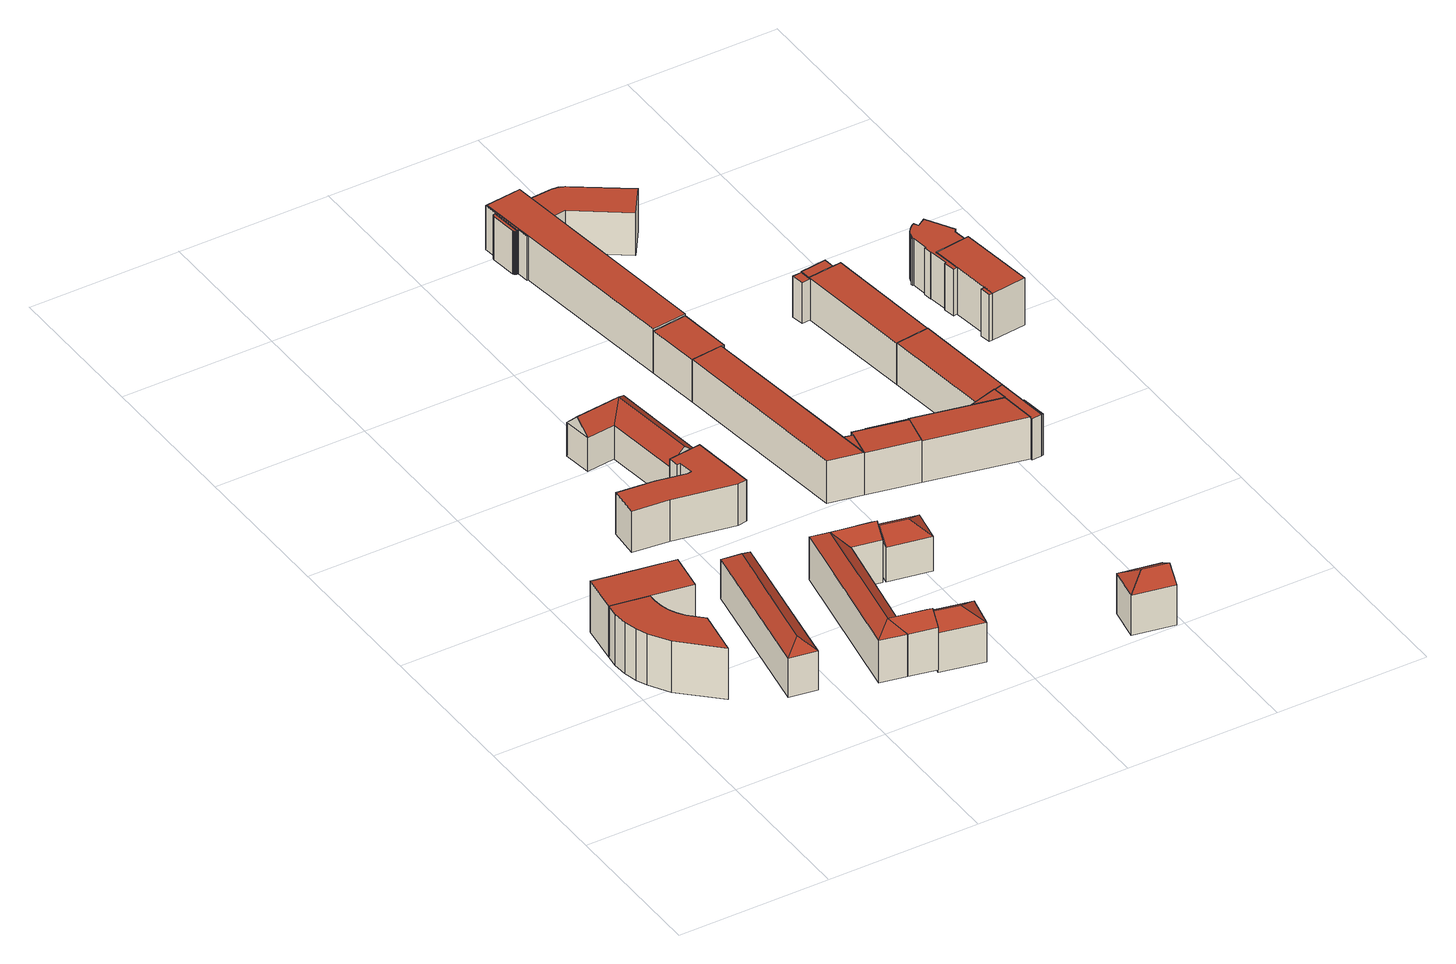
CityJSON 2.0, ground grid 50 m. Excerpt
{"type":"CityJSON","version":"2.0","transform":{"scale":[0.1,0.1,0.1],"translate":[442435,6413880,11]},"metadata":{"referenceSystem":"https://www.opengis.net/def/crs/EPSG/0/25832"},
"CityObjects":{
"building1":{"type":"Building","attributes":{"function":"31001_1010"},"children":["building1-1","building1-2"]},
"building1-1":{"type":"BuildingPart","attributes":{"roofType":"1000","measuredHeight":18.13,"storeysAboveGround":5},"parents":["building1"],"geometry":[{"type":"Solid","lod":"2","boundaries":[[[[0,1,2,3]],[[4,5,1,0]],[[6,7,5,4]],[[3,2,7,6]],[[4,0,3,6]],[[1,5,7,2]]]],"semantics":{"surfaces":[{"type":"WallSurface"},{"type":"RoofSurface","Flaechenneigung":"90","Flaechenrichtung":"0","Flaechengroesse":"342.621911506757"},{"type":"GroundSurface"}],"values":[[0,0,0,0,1,2]]}}]},
"building1-2":{"type":"BuildingPart","attributes":{"roofType":"1000","measuredHeight":18.13,"storeysAboveGround":5},"parents":["building1"],"geometry":[{"type":"Solid","lod":"2","boundaries":[[[[8,9,10,11]],[[0,1,9,8]],[[12,13,1,0]],[[14,15,13,12]],[[16,17,15,14]],[[18,19,17,16]],[[20,21,19,18]],[[22,23,21,20]],[[24,25,23,22]],[[26,27,25,24]],[[28,29,27,26]],[[30,31,29,28]],[[32,33,31,30]],[[11,10,33,32]],[[30,28,26,24,22,20,18,16,14,12,0,8,11,32]],[[9,1,13,15,17,19,21,23,25,27,29,31,33,10]]]],"semantics":{"surfaces":[{"type":"WallSurface"},{"type":"RoofSurface","Flaechenneigung":"90","Flaechenrichtung":"0","Flaechengroesse":"398.158548939904"},{"type":"GroundSurface"}],"values":[[0,0,0,0,0,0,0,0,0,0,0,0,0,0,1,2]]}}]},
"building2":{"type":"Building","attributes":{"function":"31001_1010","yearOfConstruction":1978,"roofType":"3200","measuredHeight":17.67,"storeysAboveGround":4},"geometry":[{"type":"Solid","lod":"2","boundaries":[[[[34,35,36,37]],[[38,39,35,34]],[[40,41,39,38]],[[37,36,41,40]],[[34,42,38]],[[40,43,37]],[[37,43,42,34]],[[38,42,43,40]],[[35,39,41,36]]]],"semantics":{"surfaces":[{"type":"WallSurface"},{"type":"RoofSurface","Flaechenneigung":"48.5194451038387","Flaechenrichtung":"9.53841220868412","Flaechengroesse":"26.8965063253189"},{"type":"RoofSurface","Flaechenneigung":"48.5193577349466","Flaechenrichtung":"189.53772628679","Flaechengroesse":"26.7743850897338"},{"type":"RoofSurface","Flaechenneigung":"49.5983318737129","Flaechenrichtung":"279.524217591668","Flaechengroesse":"277.934152164432"},{"type":"RoofSurface","Flaechenneigung":"49.5982676367008","Flaechenrichtung":"99.5499452831652","Flaechengroesse":"277.933822970897"},{"type":"GroundSurface"}],"values":[[0,0,0,0,1,2,3,4,5]]}}]},
"building3":{"type":"Building","attributes":{"function":"31001_1010","yearOfConstruction":1957,"roofType":"1000","measuredHeight":14.59,"storeysAboveGround":4},"geometry":[{"type":"Solid","lod":"2","boundaries":[[[[44,45,46,47]],[[48,49,45,44]],[[50,51,49,48]],[[52,53,51,50]],[[54,55,53,52]],[[56,57,55,54]],[[58,59,57,56]],[[60,61,59,58]],[[62,63,61,60]],[[64,65,63,62]],[[66,67,65,64]],[[47,46,67,66]],[[64,62,60,58,56,54,52,50,48,44,47,66]],[[45,49,51,53,55,57,59,61,63,65,67,46]]]],"semantics":{"surfaces":[{"type":"WallSurface"},{"type":"RoofSurface","Flaechenneigung":"90","Flaechenrichtung":"0","Flaechengroesse":"455.397285505518"},{"type":"GroundSurface"}],"values":[[0,0,0,0,0,0,0,0,0,0,0,0,1,2]]}}]},
"building4":{"type":"Building","attributes":{"function":"31001_1010"},"children":["building4-1","building4-2","building4-3"]},
"building4-1":{"type":"BuildingPart","attributes":{"roofType":"5000","measuredHeight":18.48,"storeysAboveGround":4},"parents":["building4"],"geometry":[{"type":"Solid","lod":"2","boundaries":[[[[68,69,70,71]],[[72,73,69,68]],[[74,75,73,72]],[[71,70,75,74]],[[68,76,72]],[[74,77,71]],[[71,77,76,68]],[[72,76,77,74]],[[69,73,75,70]]]],"semantics":{"surfaces":[{"type":"WallSurface"},{"type":"RoofSurface","Flaechenneigung":"-52.7968646247706","Flaechenrichtung":"280.465808503612","Flaechengroesse":"25.9845944669778"},{"type":"RoofSurface","Flaechenneigung":"52.2281209739278","Flaechenrichtung":"190.270861899983","Flaechengroesse":"68.2681240120637"},{"type":"RoofSurface","Flaechenneigung":"52.2271262255415","Flaechenrichtung":"10.0206810498606","Flaechengroesse":"68.445068528614"},{"type":"GroundSurface"}],"values":[[0,0,0,0,1,0,2,3,4]]}}]},
"building4-2":{"type":"BuildingPart","attributes":{"roofType":"3200","measuredHeight":18.46,"storeysAboveGround":4},"parents":["building4"],"geometry":[{"type":"Solid","lod":"2","boundaries":[[[[78,79,80,81]],[[72,73,79,78]],[[82,83,73,72]],[[81,80,83,82]],[[78,76,72]],[[82,84,81]],[[81,84,76,78]],[[72,76,84,82]],[[79,73,83,80]]]],"semantics":{"surfaces":[{"type":"WallSurface"},{"type":"RoofSurface","Flaechenneigung":"52.0974431911727","Flaechenrichtung":"9.83681857862973","Flaechengroesse":"26.2235947671182"},{"type":"RoofSurface","Flaechenneigung":"51.8914022611557","Flaechenrichtung":"192.340058500872","Flaechengroesse":"24.4339437252179"},{"type":"RoofSurface","Flaechenneigung":"52.1968727761618","Flaechenrichtung":"279.965584544833","Flaechengroesse":"274.464345598719"},{"type":"RoofSurface","Flaechenneigung":"52.199554734902","Flaechenrichtung":"100.319457882066","Flaechengroesse":"275.564699779014"},{"type":"GroundSurface"}],"values":[[0,0,0,0,1,2,3,4,5]]}}]},
"building4-3":{"type":"BuildingPart","attributes":{"roofType":"5000","measuredHeight":18.46,"storeysAboveGround":4},"parents":["building4"],"geometry":[{"type":"Solid","lod":"2","boundaries":[[[[82,83,85,86]],[[87,88,83,82]],[[89,90,88,87]],[[86,85,90,89]],[[82,84,87]],[[89,91,86]],[[86,91,84,82]],[[87,84,91,89]],[[83,88,90,85]]]],"semantics":{"surfaces":[{"type":"WallSurface"},{"type":"RoofSurface","Flaechenneigung":"-51.4187906619521","Flaechenrichtung":"280.465808515564","Flaechengroesse":"25.1359754153759"},{"type":"RoofSurface","Flaechenneigung":"52.7249066829613","Flaechenrichtung":"191.779111339885","Flaechengroesse":"66.2074235417738"},{"type":"RoofSurface","Flaechenneigung":"52.7298542976953","Flaechenrichtung":"11.0168506284395","Flaechengroesse":"66.383756525984"},{"type":"GroundSurface"}],"values":[[0,0,0,0,1,0,2,3,4]]}}]},
"building5":{"type":"Building","attributes":{"function":"31001_1010","yearOfConstruction":1983,"roofType":"5000","measuredHeight":17.71,"storeysAboveGround":4},"geometry":[{"type":"Solid","lod":"2","boundaries":[[[[92,93,94,95]],[[96,97,93,92]],[[98,99,97,96]],[[95,94,99,98]],[[92,100,96]],[[98,101,95]],[[95,101,100,92]],[[96,100,101,98]],[[93,97,99,94]]]],"semantics":{"surfaces":[{"type":"WallSurface"},{"type":"RoofSurface","Flaechenneigung":"58.0519913766496","Flaechenrichtung":"102.342177169567","Flaechengroesse":"37.0085912940975"},{"type":"RoofSurface","Flaechenneigung":"55.8991047435585","Flaechenrichtung":"12.3420523762911","Flaechengroesse":"76.6582425103314"},{"type":"RoofSurface","Flaechenneigung":"55.899038654029","Flaechenrichtung":"192.338488497563","Flaechengroesse":"75.753038087459"},{"type":"GroundSurface"}],"values":[[0,0,0,0,1,0,2,3,4]]}}]},
"building6":{"type":"Building","attributes":{"function":"31001_1010"},"children":["building6-1","building6-2"]},
"building6-1":{"type":"BuildingPart","attributes":{"roofType":"5000","measuredHeight":16.66,"storeysAboveGround":4},"parents":["building6"],"geometry":[{"type":"Solid","lod":"2","boundaries":[[[[102,103,104,105]],[[106,107,103,102]],[[108,109,107,106]],[[105,104,109,108]],[[102,110,106]],[[108,111,105]],[[105,111,110,102]],[[106,110,111,108]],[[103,107,109,104]]]],"semantics":{"surfaces":[{"type":"WallSurface"},{"type":"RoofSurface","Flaechenneigung":"45.091460057892","Flaechenrichtung":"353.29456931831","Flaechengroesse":"36.7148043109981"},{"type":"RoofSurface","Flaechenneigung":"49.0652818197005","Flaechenrichtung":"263.292435018522","Flaechengroesse":"234.498672643368"},{"type":"RoofSurface","Flaechenneigung":"49.0653926122538","Flaechenrichtung":"83.2934023776431","Flaechengroesse":"234.497110214969"},{"type":"GroundSurface"}],"values":[[0,0,0,0,1,0,2,3,4]]}}]},
"building6-2":{"type":"BuildingPart","attributes":{"roofType":"5000","measuredHeight":16.66,"storeysAboveGround":4},"parents":["building6"],"geometry":[{"type":"Solid","lod":"2","boundaries":[[[[102,103,112,113]],[[114,115,103,102]],[[116,117,115,114]],[[113,112,117,116]],[[102,110,114]],[[116,118,113]],[[113,118,110,102]],[[114,110,118,116]],[[103,115,117,112]]]],"semantics":{"surfaces":[{"type":"WallSurface"},{"type":"RoofSurface","Flaechenneigung":"-49.0662564737682","Flaechenrichtung":"83.2920174834106","Flaechengroesse":"34.4178631607514"},{"type":"RoofSurface","Flaechenneigung":"45.0901674713762","Flaechenrichtung":"353.295358496898","Flaechengroesse":"82.6765051936933"},{"type":"RoofSurface","Flaechenneigung":"45.0902082146666","Flaechenrichtung":"173.296363244787","Flaechengroesse":"82.6801795695582"},{"type":"GroundSurface"}],"values":[[0,0,0,0,1,0,2,3,4]]}}]},
"building7":{"type":"Building","attributes":{"function":"31001_1010","yearOfConstruction":1983,"roofType":"5000","measuredHeight":16.08,"storeysAboveGround":4},"geometry":[{"type":"Solid","lod":"2","boundaries":[[[[119,120,121,122]],[[123,124,120,119]],[[125,126,124,123]],[[122,121,126,125]],[[119,127,123]],[[125,128,122]],[[122,128,127,119]],[[123,127,128,125]],[[120,124,126,121]]]],"semantics":{"surfaces":[{"type":"WallSurface"},{"type":"RoofSurface","Flaechenneigung":"54.419028162498","Flaechenrichtung":"101.420978640651","Flaechengroesse":"35.2230320490597"},{"type":"RoofSurface","Flaechenneigung":"55.736767506914","Flaechenrichtung":"11.2967302548789","Flaechengroesse":"78.2623785645123"},{"type":"RoofSurface","Flaechenneigung":"55.7371214321202","Flaechenrichtung":"190.962739550515","Flaechengroesse":"77.901548666172"},{"type":"GroundSurface"}],"values":[[0,0,0,0,1,0,2,3,4]]}}]},
"building8":{"type":"Building","attributes":{"function":"31001_1010"},"children":["building8-1","building8-2","building8-3","building8-4","building8-5","building8-6"]},
"building8-1":{"type":"BuildingPart","attributes":{"roofType":"1000","measuredHeight":15.06,"storeysAboveGround":5},"parents":["building8"],"geometry":[{"type":"Solid","lod":"2","boundaries":[[[[129,130,131,132]],[[133,134,130,129]],[[135,136,134,133]],[[132,131,136,135]],[[133,129,132,135]],[[130,134,136,131]]]],"semantics":{"surfaces":[{"type":"WallSurface"},{"type":"RoofSurface","Flaechenneigung":"90","Flaechenrichtung":"0","Flaechengroesse":"663.939014177751"},{"type":"GroundSurface"}],"values":[[0,0,0,0,1,2]]}}]},
"building8-2":{"type":"BuildingPart","attributes":{"roofType":"1000","measuredHeight":14.64,"storeysAboveGround":5},"parents":["building8"],"geometry":[{"type":"Solid","lod":"2","boundaries":[[[[137,138,139,140]],[[141,142,138,137]],[[143,144,142,141]],[[145,146,144,143]],[[147,148,146,145]],[[149,150,148,147]],[[140,139,150,149]],[[147,145,143,141,137,140,149]],[[138,142,144,146,148,150,139]]]],"semantics":{"surfaces":[{"type":"WallSurface"},{"type":"RoofSurface","Flaechenneigung":"90","Flaechenrichtung":"0","Flaechengroesse":"0.330841467148054"},{"type":"GroundSurface"}],"values":[[0,0,0,0,0,0,0,1,2]]}}]},
"building8-3":{"type":"BuildingPart","attributes":{"roofType":"1000","measuredHeight":15.06,"storeysAboveGround":5},"parents":["building8"],"geometry":[{"type":"Solid","lod":"2","boundaries":[[[[132,131,151,152]],[[153,154,131,132]],[[152,151,154,153]],[[132,152,153]],[[131,154,151]]]],"semantics":{"surfaces":[{"type":"WallSurface"},{"type":"RoofSurface","Flaechenneigung":"90","Flaechenrichtung":"0","Flaechengroesse":"13.6353341354424"},{"type":"GroundSurface"}],"values":[[0,0,0,1,2]]}}]},
"building8-4":{"type":"BuildingPart","attributes":{"roofType":"1000","measuredHeight":14.9,"storeysAboveGround":5},"parents":["building8"],"geometry":[{"type":"Solid","lod":"2","boundaries":[[[[155,156,134,157]],[[158,159,156,155]],[[160,161,159,158]],[[157,134,161,160]],[[158,155,157,160]],[[156,159,161,134]]]],"semantics":{"surfaces":[{"type":"WallSurface"},{"type":"RoofSurface","Flaechenneigung":"90","Flaechenrichtung":"0","Flaechengroesse":"205.105933266531"},{"type":"GroundSurface"}],"values":[[0,0,0,0,1,2]]}}]},
"building8-5":{"type":"BuildingPart","attributes":{"roofType":"1000","measuredHeight":14.94,"storeysAboveGround":5},"parents":["building8"],"geometry":[{"type":"Solid","lod":"2","boundaries":[[[[162,163,164,165]],[[166,167,163,162]],[[168,131,167,166]],[[165,164,131,168]],[[166,162,165,168]],[[163,167,131,164]]]],"semantics":{"surfaces":[{"type":"WallSurface"},{"type":"RoofSurface","Flaechenneigung":"90","Flaechenrichtung":"0","Flaechengroesse":"183.540424807826"},{"type":"GroundSurface"}],"values":[[0,0,0,0,1,2]]}}]},
"building8-6":{"type":"BuildingPart","attributes":{"roofType":"1000","measuredHeight":14.65,"storeysAboveGround":5},"parents":["building8"],"geometry":[{"type":"Solid","lod":"2","boundaries":[[[[169,170,171,172]],[[173,174,170,169]],[[175,163,174,173]],[[172,171,163,175]],[[173,169,172,175]],[[170,174,163,171]]]],"semantics":{"surfaces":[{"type":"WallSurface"},{"type":"RoofSurface","Flaechenneigung":"90","Flaechenrichtung":"0","Flaechengroesse":"8.88833081333582"},{"type":"GroundSurface"}],"values":[[0,0,0,0,1,2]]}}]},
"building9":{"type":"Building","attributes":{"function":"31001_1010","yearOfConstruction":1983,"roofType":"5000","measuredHeight":18.1,"storeysAboveGround":5},"geometry":[{"type":"Solid","lod":"2","boundaries":[[[[176,177,178,179]],[[180,181,177,176]],[[182,183,181,180]],[[179,178,183,182]],[[176,184,180]],[[182,185,179]],[[179,185,184,176]],[[180,184,185,182]],[[177,181,183,178]]]],"semantics":{"surfaces":[{"type":"WallSurface"},{"type":"RoofSurface","Flaechenneigung":"53.4409159751897","Flaechenrichtung":"280.558897904207","Flaechengroesse":"36.6055218206741"},{"type":"RoofSurface","Flaechenneigung":"55.6377100518905","Flaechenrichtung":"190.55121912804","Flaechengroesse":"76.9979765338255"},{"type":"RoofSurface","Flaechenneigung":"55.6374899896049","Flaechenrichtung":"10.5694958236093","Flaechengroesse":"76.9781983932192"},{"type":"GroundSurface"}],"values":[[0,0,0,0,1,0,2,3,4]]}}]},
"building10":{"type":"Building","attributes":{"function":"31001_1010"},"children":["building10-1","building10-2","building10-3","building10-4"]},
"building10-1":{"type":"BuildingPart","attributes":{"roofType":"1000","measuredHeight":14.97,"storeysAboveGround":5},"parents":["building10"],"geometry":[{"type":"Solid","lod":"2","boundaries":[[[[186,187,188,189]],[[190,191,187,186]],[[192,193,191,190]],[[194,195,193,192]],[[196,197,195,194]],[[198,199,197,196]],[[200,201,199,198]],[[189,188,201,200]],[[198,196,194,192,190,186,189,200]],[[187,191,193,195,197,199,201,188]]]],"semantics":{"surfaces":[{"type":"WallSurface"},{"type":"RoofSurface","Flaechenneigung":"90","Flaechenrichtung":"0","Flaechengroesse":"324.05904435064"},{"type":"GroundSurface"}],"values":[[0,0,0,0,0,0,0,0,1,2]]}}]},
"building10-2":{"type":"BuildingPart","attributes":{"roofType":"1000","measuredHeight":15.57,"storeysAboveGround":5},"parents":["building10"],"geometry":[{"type":"Solid","lod":"2","boundaries":[[[[202,156,159,203]],[[204,205,156,202]],[[206,207,205,204]],[[203,159,207,206]],[[204,202,203,206]],[[156,205,207,159]]]],"semantics":{"surfaces":[{"type":"WallSurface"},{"type":"RoofSurface","Flaechenneigung":"90","Flaechenrichtung":"0","Flaechengroesse":"890.468106142099"},{"type":"GroundSurface"}],"values":[[0,0,0,0,1,2]]}}]},
"building10-3":{"type":"BuildingPart","attributes":{"roofType":"1000","measuredHeight":15.57,"storeysAboveGround":5},"parents":["building10"],"geometry":[{"type":"Solid","lod":"2","boundaries":[[[[208,209,210,211]],[[212,213,209,208]],[[214,215,213,212]],[[216,217,215,214]],[[204,205,217,216]],[[211,210,205,204]],[[216,214,212,208,211,204]],[[209,213,215,217,205,210]]]],"semantics":{"surfaces":[{"type":"WallSurface"},{"type":"RoofSurface","Flaechenneigung":"90","Flaechenrichtung":"0","Flaechengroesse":"7.25381728719026"},{"type":"GroundSurface"}],"values":[[0,0,0,0,0,0,1,2]]}}]},
"building10-4":{"type":"BuildingPart","attributes":{"roofType":"1000","measuredHeight":15.13,"storeysAboveGround":5},"parents":["building10"],"geometry":[{"type":"Solid","lod":"2","boundaries":[[[[218,219,215,220]],[[221,222,219,218]],[[223,224,222,221]],[[225,226,224,223]],[[227,228,226,225]],[[229,230,228,227]],[[231,232,230,229]],[[233,234,232,231]],[[235,236,234,233]],[[237,238,236,235]],[[239,240,238,237]],[[241,242,240,239]],[[243,244,242,241]],[[245,246,244,243]],[[247,248,246,245]],[[249,250,248,247]],[[251,252,250,249]],[[220,215,252,251]],[[249,247,245,243,241,239,237,235,233,231,229,227,225,223,221,218,220,251]],[[219,222,224,226,228,230,232,234,236,238,240,242,244,246,248,250,252,215]]]],"semantics":{"surfaces":[{"type":"WallSurface"},{"type":"RoofSurface","Flaechenneigung":"90","Flaechenrichtung":"0","Flaechengroesse":"11.2480552229019"},{"type":"GroundSurface"}],"values":[[0,0,0,0,0,0,0,0,0,0,0,0,0,0,0,0,0,0,1,2]]}}]},
"building11":{"type":"Building","attributes":{"function":"31001_1010"},"children":["building11-1","building11-2","building11-3","building11-4","building11-5"]},
"building11-1":{"type":"BuildingPart","attributes":{"roofType":"1000","measuredHeight":14.71,"storeysAboveGround":5},"parents":["building11"],"geometry":[{"type":"Solid","lod":"2","boundaries":[[[[253,254,255,256]],[[257,258,254,253]],[[259,260,258,257]],[[256,255,260,259]],[[257,253,256,259]],[[254,258,260,255]]]],"semantics":{"surfaces":[{"type":"WallSurface"},{"type":"RoofSurface","Flaechenneigung":"90","Flaechenrichtung":"0","Flaechengroesse":"58.7683862735452"},{"type":"GroundSurface"}],"values":[[0,0,0,0,1,2]]}}]},
"building11-2":{"type":"BuildingPart","attributes":{"roofType":"1000","measuredHeight":14.87,"storeysAboveGround":5},"parents":["building11"],"geometry":[{"type":"Solid","lod":"2","boundaries":[[[[261,167,262,263]],[[264,174,167,261]],[[265,266,174,264]],[[263,262,266,265]],[[264,261,263,265]],[[167,174,266,262]]]],"semantics":{"surfaces":[{"type":"WallSurface"},{"type":"RoofSurface","Flaechenneigung":"90","Flaechenrichtung":"0","Flaechengroesse":"347.281199638882"},{"type":"GroundSurface"}],"values":[[0,0,0,0,1,2]]}}]},
"building11-3":{"type":"BuildingPart","attributes":{"roofType":"1000","measuredHeight":15.01,"storeysAboveGround":5},"parents":["building11"],"geometry":[{"type":"Solid","lod":"2","boundaries":[[[[267,255,268,269]],[[270,266,255,267]],[[269,268,266,270]],[[267,269,270]],[[255,266,268]]]],"semantics":{"surfaces":[{"type":"WallSurface"},{"type":"RoofSurface","Flaechenneigung":"90","Flaechenrichtung":"0","Flaechengroesse":"23.343971532674"},{"type":"GroundSurface"}],"values":[[0,0,0,1,2]]}}]},
"building11-4":{"type":"BuildingPart","attributes":{"roofType":"1000","measuredHeight":14.85,"storeysAboveGround":5},"parents":["building11"],"geometry":[{"type":"Solid","lod":"2","boundaries":[[[[271,272,273,274]],[[275,276,272,271]],[[277,254,276,275]],[[274,273,254,277]],[[275,271,274,277]],[[272,276,254,273]]]],"semantics":{"surfaces":[{"type":"WallSurface"},{"type":"RoofSurface","Flaechenneigung":"90","Flaechenrichtung":"0","Flaechengroesse":"389.889295692919"},{"type":"GroundSurface"}],"values":[[0,0,0,0,1,2]]}}]},
"building11-5":{"type":"BuildingPart","attributes":{"roofType":"1000","measuredHeight":14.54,"storeysAboveGround":5},"parents":["building11"],"geometry":[{"type":"Solid","lod":"2","boundaries":[[[[278,279,280,281]],[[282,283,279,278]],[[284,258,283,282]],[[281,280,258,284]],[[282,278,281,284]],[[279,283,258,280]]]],"semantics":{"surfaces":[{"type":"WallSurface"},{"type":"RoofSurface","Flaechenneigung":"90","Flaechenrichtung":"0","Flaechengroesse":"5.26280884527767"},{"type":"GroundSurface"}],"values":[[0,0,0,0,1,2]]}}]},
"building12":{"type":"Building","attributes":{"function":"31001_1010"},"children":["building12-1","building12-2","building12-3"]},
"building12-1":{"type":"BuildingPart","attributes":{"roofType":"1000","measuredHeight":14.66,"storeysAboveGround":5},"parents":["building12"],"geometry":[{"type":"Solid","lod":"2","boundaries":[[[[285,286,287,288]],[[289,290,286,285]],[[291,292,290,289]],[[288,287,292,291]],[[289,285,288,291]],[[286,290,292,287]]]],"semantics":{"surfaces":[{"type":"WallSurface"},{"type":"RoofSurface","Flaechenneigung":"90","Flaechenrichtung":"0","Flaechengroesse":"30.5974592091709"},{"type":"GroundSurface"}],"values":[[0,0,0,0,1,2]]}}]},
"building12-2":{"type":"BuildingPart","attributes":{"roofType":"1000","measuredHeight":14.6,"storeysAboveGround":5},"parents":["building12"],"geometry":[{"type":"Solid","lod":"2","boundaries":[[[[293,294,295,296]],[[297,298,294,293]],[[299,290,298,297]],[[296,295,290,299]],[[297,293,296,299]],[[294,298,290,295]]]],"semantics":{"surfaces":[{"type":"WallSurface"},{"type":"RoofSurface","Flaechenneigung":"90","Flaechenrichtung":"0","Flaechengroesse":"454.973373919067"},{"type":"GroundSurface"}],"values":[[0,0,0,0,1,2]]}}]},
"building12-3":{"type":"BuildingPart","attributes":{"roofType":"1000","measuredHeight":14.45,"storeysAboveGround":5},"parents":["building12"],"geometry":[{"type":"Solid","lod":"2","boundaries":[[[[300,301,302,303]],[[304,305,301,300]],[[306,292,305,304]],[[303,302,292,306]],[[304,300,303,306]],[[301,305,292,302]]]],"semantics":{"surfaces":[{"type":"WallSurface"},{"type":"RoofSurface","Flaechenneigung":"90","Flaechenrichtung":"0","Flaechengroesse":"11.947309388692"},{"type":"GroundSurface"}],"values":[[0,0,0,0,1,2]]}}]},
"building13":{"type":"Building","attributes":{"function":"31001_1010"},"children":["building13-1","building13-2","building13-3"]},
"building13-1":{"type":"BuildingPart","attributes":{"roofType":"1000","measuredHeight":16.58,"storeysAboveGround":5},"parents":["building13"],"geometry":[{"type":"Solid","lod":"2","boundaries":[[[[307,308,309,310]],[[311,312,308,307]],[[313,314,312,311]],[[310,309,314,313]],[[311,307,310,313]],[[308,312,314,309]]]],"semantics":{"surfaces":[{"type":"WallSurface"},{"type":"RoofSurface","Flaechenneigung":"90","Flaechenrichtung":"0","Flaechengroesse":"293.672087178223"},{"type":"GroundSurface"}],"values":[[0,0,0,0,1,2]]}}]},
"building13-2":{"type":"BuildingPart","attributes":{"roofType":"1000","measuredHeight":16.58,"storeysAboveGround":5},"parents":["building13"],"geometry":[{"type":"Solid","lod":"2","boundaries":[[[[315,316,314,313]],[[317,318,316,315]],[[319,320,318,317]],[[313,314,320,319]],[[317,315,313,319]],[[316,318,320,314]]]],"semantics":{"surfaces":[{"type":"WallSurface"},{"type":"RoofSurface","Flaechenneigung":"90","Flaechenrichtung":"0","Flaechengroesse":"4.80821222003661"},{"type":"GroundSurface"}],"values":[[0,0,0,0,1,2]]}}]},
"building13-3":{"type":"BuildingPart","attributes":{"roofType":"1000","measuredHeight":16.48,"storeysAboveGround":5},"parents":["building13"],"geometry":[{"type":"Solid","lod":"2","boundaries":[[[[321,322,323,324]],[[325,326,322,321]],[[327,328,326,325]],[[329,330,328,327]],[[331,332,330,329]],[[333,334,332,331]],[[335,336,334,333]],[[337,338,336,335]],[[339,340,338,337]],[[341,342,340,339]],[[343,344,342,341]],[[345,346,344,343]],[[347,348,346,345]],[[349,350,348,347]],[[351,309,350,349]],[[352,353,309,351]],[[354,355,353,352]],[[356,357,355,354]],[[358,359,357,356]],[[360,361,359,358]],[[362,363,361,360]],[[364,365,363,362]],[[366,367,365,364]],[[368,369,367,366]],[[324,323,369,368]],[[366,364,362,360,358,356,354,352,351,349,347,345,343,341,339,337,335,333,331,329,327,325,321,324,368]],[[322,326,328,330,332,334,336,338,340,342,344,346,348,350,309,353,355,357,359,361,363,365,367,369,323]]]],"semantics":{"surfaces":[{"type":"WallSurface"},{"type":"RoofSurface","Flaechenneigung":"90","Flaechenrichtung":"0","Flaechengroesse":"156.357578140387"},{"type":"GroundSurface"}],"values":[[0,0,0,0,0,0,0,0,0,0,0,0,0,0,0,0,0,0,0,0,0,0,0,0,0,1,2]]}}]}
},
"vertices":[
[16,708,201],[16,708,20],[278,666,20],[278,666,201],[33,835,201],[33,835,20],[298,793,201],[298,793,20],
[10,664,201],[10,664,20],[13,618,20],[13,618,201],[141,687,201],[141,687,20],[140,660,201],[140,660,20],[143,632,201],[143,632,20],[150,605,201],[150,605,20],[162,580,201],[162,580,20],[178,557,201],[178,557,20],[223,513,201],[223,513,20],[198,359,201],[198,359,20],[79,472,201],[79,472,20],[38,537,201],[38,537,20],[24,573,201],[24,573,20],
[425,765,168],[425,765,30],[341,265,30],[341,265,168],[515,750,168],[515,750,30],[431,250,168],[431,250,30],[463,714,206],[393,300,206],
[320,1074,183],[320,1074,37],[439,1063,37],[439,1063,183],[328,1174,183],[328,1174,37],[451,1163,183],[451,1163,37],[550,1144,183],[550,1144,37],[563,1146,183],[563,1146,37],[557,1195,183],[557,1195,37],[546,1194,183],[546,1194,37],[542,1229,183],[542,1229,37],[650,1242,183],[650,1242,37],[675,1029,183],[675,1029,37],[645,1025,183],[645,1025,37],
[767,615,171],[767,615,21],[862,597,21],[862,597,171],[784,703,171],[784,703,21],[879,687,171],[879,687,21],[730,667,206],[871,642,206],
[692,719,171],[692,719,21],[602,199,21],[602,199,171],[687,181,171],[687,181,21],[653,234,206],
[778,161,21],[778,161,171],[704,269,171],[704,269,21],[796,252,171],[796,252,21],[787,207,206],
[943,235,153],[943,235,13],[799,266,13],[799,266,153],[920,130,153],[920,130,13],[778,161,153],[778,161,13],[875,195,190],[789,214,190],
[501,1574,154],[501,1574,35],[542,1229,35],[542,1229,154],[610,1587,154],[610,1587,35],[650,1242,154],[650,1242,35],[561,1533,202],[596,1235,202],
[406,1563,35],[406,1563,154],[512,1480,154],[512,1480,35],[417,1469,154],[417,1469,35],[411,1516,202],
[1019,652,164],[1019,652,41],[878,680,41],[878,680,164],[998,544,164],[998,544,41],[857,571,164],[857,571,41],[957,608,202],[868,626,202],
[914,982,187],[914,982,36],[1024,959,36],[1024,959,187],[842,1591,187],[842,1591,36],[946,1603,187],[946,1603,36],
[1012,1060,183],[1012,1060,36],[1010,1065,36],[1010,1065,183],[1014,1057,183],[1014,1057,36],[1017,1054,183],[1017,1054,36],[1019,1053,183],[1019,1053,36],[1022,1051,183],[1022,1051,36],[1011,1054,183],[1011,1054,36],
[1042,1047,36],[1042,1047,187],[1012,1053,187],[1012,1053,36],
[821,1766,185],[821,1766,36],[842,1591,185],[936,1780,185],[936,1780,36],[957,1605,185],[957,1605,36],
[1217,1026,186],[1217,1026,36],[1045,1062,36],[1045,1062,186],[1195,924,186],[1195,924,36],[1024,959,186],
[1090,1060,183],[1090,1060,36],[1089,1053,36],[1089,1053,183],[1218,1033,183],[1218,1033,36],[1217,1026,183],
[1340,29,147],[1340,29,5],[1477,4,5],[1477,4,147],[1361,140,147],[1361,140,5],[1497,115,147],[1497,115,5],[1402,75,186],[1487,59,186],
[950,2486,186],[950,2486,36],[930,2489,36],[930,2489,186],[968,2479,186],[968,2479,36],[1139,2361,186],[1139,2361,36],[1072,2266,186],[1072,2266,36],[908,2381,186],[908,2381,36],[865,2376,186],[865,2376,36],[852,2483,186],[852,2483,36],
[821,1766,192],[936,1780,192],[728,2515,192],[728,2515,36],[847,2529,192],[847,2529,36],
[748,2328,192],[748,2328,36],[751,2328,36],[751,2328,192],[743,2367,192],[743,2367,36],[740,2367,192],[740,2367,36],[725,2515,192],[725,2515,36],
[738,2368,188],[738,2368,36],[740,2367,188],[736,2368,188],[736,2368,36],[734,2369,188],[734,2369,36],[733,2371,188],[733,2371,36],[731,2372,188],[731,2372,36],[730,2374,188],[730,2374,36],[729,2376,188],[729,2376,36],[719,2459,188],[719,2459,36],[719,2461,188],[719,2461,36],[719,2463,188],[719,2463,36],[720,2465,188],[720,2465,36],[721,2467,188],[721,2467,36],[722,2469,188],[722,2469,36],[724,2470,188],[724,2470,36],[726,2471,188],[726,2471,36],[728,2472,188],[728,2472,36],[730,2472,188],[730,2472,36],
[1530,1031,183],[1530,1031,36],[1498,1021,36],[1498,1021,183],[1551,852,183],[1551,852,36],[1518,848,183],[1518,848,36],
[1195,924,184],[1517,856,36],[1517,856,184],[1218,1033,184],[1504,973,184],[1504,973,36],
[1498,1021,186],[1405,994,36],[1405,994,186],[1504,973,186],
[1379,1355,184],[1379,1355,36],[1423,999,36],[1423,999,184],[1491,1368,184],[1491,1368,36],[1530,1031,184],
[1547,938,181],[1547,938,36],[1541,938,36],[1541,938,181],[1557,853,181],[1557,853,36],[1551,852,181],
[1417,1761,184],[1417,1761,37],[1413,1796,37],[1413,1796,184],[1330,1751,184],[1330,1751,37],[1326,1785,184],[1326,1785,37],
[1491,1368,183],[1491,1368,37],[1445,1764,37],[1445,1764,183],[1379,1355,183],[1379,1355,37],[1330,1751,183],
[1302,1741,182],[1302,1741,37],[1331,1744,37],[1331,1744,182],[1297,1782,182],[1297,1782,37],[1326,1785,182],
[1806,1659,200],[1806,1659,34],[1690,1643,34],[1690,1643,200],[1839,1407,200],[1839,1407,34],[1724,1393,200],[1724,1393,34],
[1711,1392,200],[1711,1392,34],[1706,1428,200],[1706,1428,34],[1719,1430,200],[1719,1430,34],
[1665,1739,199],[1665,1739,34],[1666,1732,34],[1666,1732,199],[1669,1739,199],[1669,1739,34],[1671,1749,199],[1671,1749,34],[1674,1758,199],[1674,1758,34],[1678,1767,199],[1678,1767,34],[1684,1775,199],[1684,1775,34],[1691,1782,199],[1691,1782,34],[1698,1788,199],[1698,1788,34],[1707,1793,199],[1707,1793,34],[1715,1779,199],[1715,1779,34],[1743,1796,199],[1743,1796,34],[1795,1708,199],[1795,1708,34],[1787,1699,199],[1787,1699,34],[1793,1657,199],[1793,1657,34],[1690,1643,199],[1703,1551,199],[1703,1551,34],[1690,1549,199],[1690,1549,34],[1683,1587,199],[1683,1587,34],[1687,1588,199],[1687,1588,34],[1678,1653,199],[1678,1653,34],[1676,1652,199],[1676,1652,34],[1672,1678,199],[1672,1678,34],[1677,1679,199],[1677,1679,34],[1670,1733,199],[1670,1733,34]
]}
